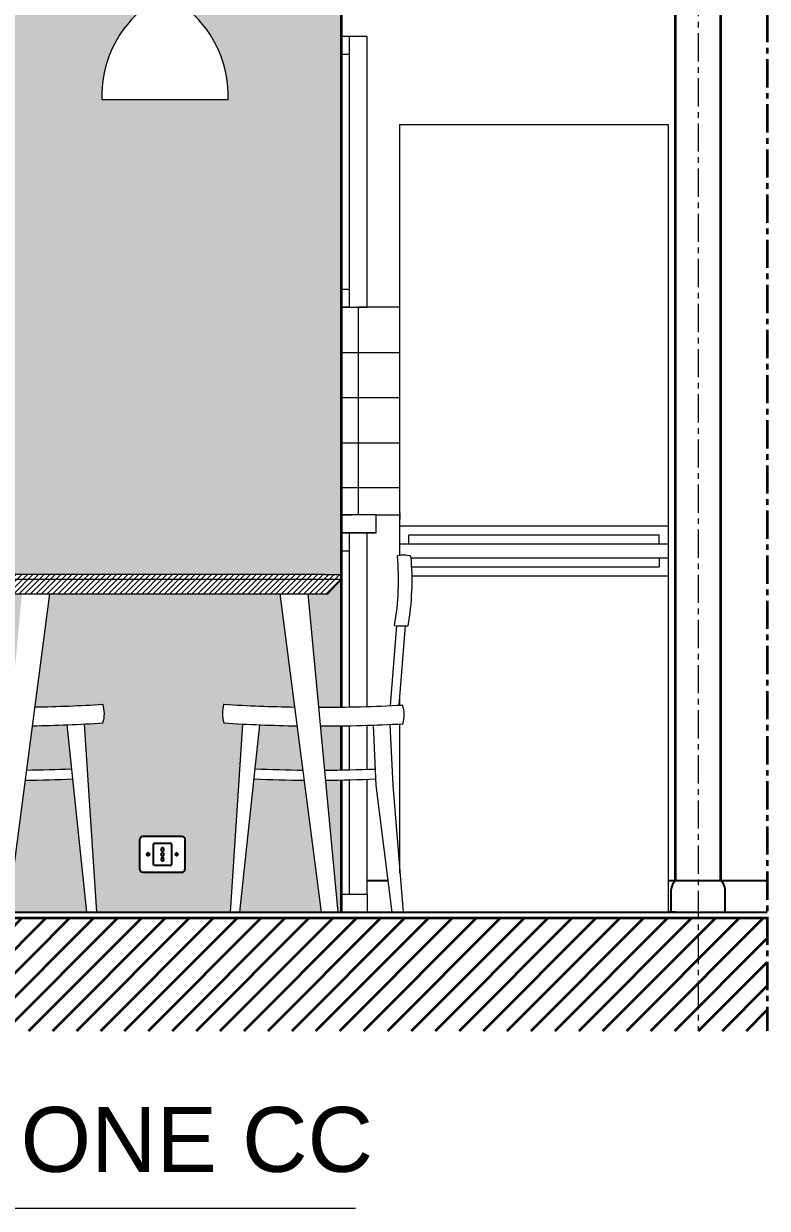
# Model space of a CAD drawing. Header units: inches. Extents: x -2391 to -334, y 852 to 2073.
# Drawn here: x -1090.4 to -925.5, y 1655.6 to 1918.1 of the extents above; entities that cross this region are included whole.
import ezdxf

# ---------------------------------------------------------------- set-up
doc = ezdxf.new("R2010")
doc.units = ezdxf.units.IN
doc.header["$MEASUREMENT"] = 0
doc.linetypes.add('CENTERX2', pattern=[4, 2.5, -0.5, 0.5, -0.5])
for name, color, linetype, lineweight in [('A-FURN', 9, 'Continuous', 18), ('A-WALL-FULL', 7, 'Continuous', 35), ('G-ANNO-DIM', 3, 'Continuous', 18)]:
    doc.layers.add(name, color=color, linetype=linetype, lineweight=lineweight)
doc.layers.add('ACCESSORI', color=2, linetype='Continuous')
doc.layers.add('PAVIMENTAZIONE', color=1, linetype='Continuous')
doc.styles.add('underline', font='arial.ttf')

msp = doc.modelspace()

# ---------------------------------------------------------------- hatches: boundary and pattern name
at = {"layer": 'A-FURN'}
h = msp.add_hatch(dxfattribs=at)
h.set_pattern_fill('AR-SAND', color=256, scale=3)
h.set_pattern_definition([(37.50000000000001, (0, 0), (-0.1889800743288245, 5.780471307039476), [0, -4.56, 0, -5.1, 0, -4.875]), (7.499999999999999, (0, 0), (5.309330115803181, 8.466438195689221), [0, -2.46, 0, -4.11, 0, -1.575]), (327.5, (-3.69, 0), (9.342425585254485, 0.01697716061089483), [0, -1.5, 0, -5.4, 0, -7.050000000000001]), (317.5, (-3.69, 0), (9.01837981371688, 2.633026694802748), [0, -0.75, 0, -3.54, 0, -4.050000000000001])])
edge = h.paths.add_edge_path()
edge.add_line((-1019.981539641049, 1945.256805461191), (-1053.706442229116, 1945.256805461191))
edge.add_line((-1053.706442229116, 1945.256805461191), (-1053.706442229116, 1942.530195928047))
edge.add_arc((-1059.093537558394, 1942.530195928047), 5.387095329277599, -84.6744619247238, 0, ccw=False)
edge.add_line((-1058.593537558394, 1937.166354386136), (-1058.593537558394, 1927.271630461192))
edge.add_line((-1058.593537558394, 1927.271630461192), (-1053.706442229116, 1927.271630461192))
edge.add_arc((-1041.552677750601, 1924.11606663792), 12.55673421085172, 165.4452807473299, 194.5547192526701)
edge.add_arc((-1069.704253709554, 1902.233958738837), 24.62952344619982, -2.2392389223210785, 49.49322164955697, ccw=False)
edge.add_line((-1045.093537558394, 1901.271630461192), (-1073.093537558394, 1901.271630461192))
edge.add_arc((-1048.482821407234, 1902.233958738837), 24.6295234461999, 130.5067783504441, 182.2392389223211, ccw=False)
edge.add_arc((-1076.634397366188, 1924.116066637921), 12.55673421085184, 345.4452807473278, 374.5547192526689)
edge.add_line((-1064.480632887672, 1927.271630461192), (-1059.593537558394, 1927.271630461192))
edge.add_line((-1059.593537558394, 1927.271630461192), (-1059.593537558394, 1937.166354386136))
edge.add_arc((-1059.093537558394, 1942.530195928047), 5.387095329277586, 180, 264.6744619247238, ccw=False)
edge.add_line((-1064.480632887672, 1942.530195928047), (-1064.480632887672, 1945.256805461191))
edge.add_line((-1064.480632887672, 1945.256805461191), (-1098.155830541253, 1945.256805461191))
edge.add_line((-1098.155830541253, 1945.256805461191), (-1098.155830541253, 1796.085710074735))
edge.add_line((-1098.155830541253, 1796.085710074735), (-1023.70311802551, 1796.085710074735))
edge.add_line((-1023.70311802551, 1796.085710074735), (-1019.981539641048, 1796.075863325602))
edge.add_line((-1019.981539641048, 1796.075863325602), (-1019.981539641049, 1945.256805461191))
edge = h.paths.add_edge_path()
edge.add_arc((-1024.770054375599, 2102.324411450833), 339.8166588353626, 266.4071179495338, 267.1046766762921, ccw=False)
edge.add_arc((-1039.849081296111, 1765.167584940458), 6.527460724260192, 160.7471596499009, 197.7678823599739, ccw=False)
edge.add_arc((-1024.70634961722, 2111.433494612786), 344.7724636456024, 266.4571642796453, 269.0731290264121)
edge.add_line((-1030.283473345249, 1766.706142377457), (-1033.550437435671, 1791.818485349748))
edge.add_line((-1033.550437435671, 1791.818485349748), (-1084.662182402455, 1791.818485349748))
edge.add_line((-1084.662182402455, 1791.818485349748), (-1087.927561889017, 1766.718322834457))
edge.add_arc((-1094.212626255886, 2111.433494612796), 344.7724636456124, 271.0445370446021, 273.5428357203547)
edge.add_arc((-1079.069894576993, 1765.167584940462), 6.527460724258064, -17.76788236001778, 19.252840350067686, ccw=False)
edge.add_arc((-1094.148921497527, 2102.324411450864), 339.8166588353945, 272.8953233237105, 273.5928820504688, ccw=False)
edge.add_line((-1076.984299166895, 1762.941534212932), (-1074.304367735815, 1721.271630461194))
edge.add_line((-1074.304367735815, 1721.271630461194), (-1044.614608137294, 1721.271630461194))
edge.add_line((-1044.614608137294, 1721.271630461194), (-1041.934676706214, 1762.941534212932))
edge = h.paths.add_edge_path(flags=16)
edge.add_spline(control_points=[(-1055.359487936555, 1738.071017805145), (-1055.029504772001, 1738.071017805145), (-1054.659487936554, 1737.701000969699), (-1054.659487936554, 1737.371017805145)], knot_values=[0, 0, 0, 0, 0.9899494936611907, 0.9899494936611907, 0.9899494936611907, 0.9899494936611907], degree=3, periodic=0)
edge.add_line((-1054.659487936554, 1737.371017805145), (-1054.659487936554, 1730.771017805145))
edge.add_spline(control_points=[(-1054.659487936554, 1730.771017805145), (-1054.659487936554, 1730.441034640592), (-1055.029504772001, 1730.071017805145), (-1055.359487936555, 1730.071017805145)], knot_values=[0, 0, 0, 0, 0.9899494936611907, 0.9899494936611907, 0.9899494936611907, 0.9899494936611907], degree=3, periodic=0)
edge.add_line((-1055.359487936555, 1730.071017805145), (-1063.959487936554, 1730.071017805145))
edge.add_spline(control_points=[(-1063.959487936554, 1730.071017805145), (-1064.289471101108, 1730.071017805145), (-1064.659487936554, 1730.441034640592), (-1064.659487936554, 1730.771017805145)], knot_values=[0, 0, 0, 0, 0.9899494936611907, 0.9899494936611907, 0.9899494936611907, 0.9899494936611907], degree=3, periodic=0)
edge.add_line((-1064.659487936554, 1730.771017805145), (-1064.659487936554, 1737.371017805145))
edge.add_spline(control_points=[(-1064.659487936554, 1737.371017805145), (-1064.659487936554, 1737.701000969699), (-1064.289471101108, 1738.071017805145), (-1063.959487936554, 1738.071017805145)], knot_values=[0, 0, 0, 0, 0.9899494936611907, 0.9899494936611907, 0.9899494936611907, 0.9899494936611907], degree=3, periodic=0)
edge.add_line((-1063.959487936554, 1738.071017805145), (-1055.359487936555, 1738.071017805145))
edge = h.paths.add_edge_path(flags=0)
edge.add_spline(control_points=[(-1057.859487936555, 1736.571017805145), (-1057.765207032396, 1736.571017805145), (-1057.659487936554, 1736.465298709304), (-1057.659487936554, 1736.371017805145)], knot_values=[0, 0, 0, 0, 0.2828427124746432, 0.2828427124746432, 0.2828427124746432, 0.2828427124746432], degree=3, periodic=0)
edge.add_line((-1057.659487936554, 1736.371017805145), (-1057.659487936554, 1731.771017805145))
edge.add_spline(control_points=[(-1057.659487936554, 1731.771017805145), (-1057.659487936554, 1731.676736900987), (-1057.765207032396, 1731.571017805145), (-1057.859487936555, 1731.571017805145)], knot_values=[0, 0, 0, 0, 0.2828427124746432, 0.2828427124746432, 0.2828427124746432, 0.2828427124746432], degree=3, periodic=0)
edge.add_line((-1057.859487936555, 1731.571017805145), (-1061.459487936554, 1731.571017805145))
edge.add_spline(control_points=[(-1061.459487936554, 1731.571017805145), (-1061.553768840713, 1731.571017805145), (-1061.659487936554, 1731.676736900987), (-1061.659487936554, 1731.771017805145)], knot_values=[0, 0, 0, 0, 0.2828427124746432, 0.2828427124746432, 0.2828427124746432, 0.2828427124746432], degree=3, periodic=0)
edge.add_line((-1061.659487936554, 1731.771017805145), (-1061.659487936554, 1736.371017805145))
edge.add_spline(control_points=[(-1061.659487936554, 1736.371017805145), (-1061.659487936554, 1736.465298709304), (-1061.553768840713, 1736.571017805145), (-1061.459487936554, 1736.571017805145)], knot_values=[0, 0, 0, 0, 0.2828427124746432, 0.2828427124746432, 0.2828427124746432, 0.2828427124746432], degree=3, periodic=0)
edge.add_line((-1061.459487936554, 1736.571017805145), (-1057.859487936555, 1736.571017805145))
edge = h.paths.add_edge_path(flags=0)
edge.add_spline(control_points=[(-1059.459487936554, 1734.74045343736), (-1059.459487936554, 1734.607120104027), (-1059.859487936555, 1734.607120104027), (-1059.859487936555, 1734.74045343736)], knot_values=[0, 0, 0, 0, 0.4000000000000909, 0.4000000000000909, 0.4000000000000909, 0.4000000000000909], degree=3, periodic=0)
edge.add_line((-1059.859487936555, 1734.74045343736), (-1059.859487936555, 1735.016846639611))
edge.add_arc((-1059.659487936554, 1735.24045343736), 0.2999999999999391, -48.18968510414112, 228.1896851041411, ccw=False)
edge.add_line((-1059.459487936554, 1735.016846639611), (-1059.459487936554, 1734.74045343736))
edge = h.paths.add_edge_path(flags=0)
edge.add_arc((-1056.506213068238, 1734.071017805147), 0.2999999999999545, 0, 360)
edge = h.paths.add_edge_path(flags=0)
edge.add_arc((-1059.659487936554, 1734.071017805145), 0.2999999999999545, 0, 360)
edge = h.paths.add_edge_path(flags=0)
edge.add_spline(control_points=[(-1059.859487936555, 1733.40158217293), (-1059.859487936555, 1733.534915506264), (-1059.459487936554, 1733.534915506264), (-1059.459487936554, 1733.40158217293)], knot_values=[0, 0, 0, 0, 0.4000000000000909, 0.4000000000000909, 0.4000000000000909, 0.4000000000000909], degree=3, periodic=0)
edge.add_line((-1059.459487936554, 1733.40158217293), (-1059.459487936554, 1733.12518897068))
edge.add_arc((-1059.659487936554, 1732.90158217293), 0.2999999999999391, -228.18968510414106, 48.18968510414112, ccw=False)
edge.add_line((-1059.859487936555, 1733.12518897068), (-1059.859487936555, 1733.40158217293))
edge = h.paths.add_edge_path(flags=0)
edge.add_arc((-1062.812762804871, 1734.071017805147), 0.2999999999999545, 0, 360)
edge = h.paths.add_edge_path()
edge.add_line((-1090.824628102499, 1791.818485349748), (-1095.301802185546, 1791.818485349748))
edge.add_line((-1095.301802185546, 1791.818485349748), (-1098.155830541253, 1794.881339998727))
edge.add_line((-1098.155830541253, 1794.881339998727), (-1098.155830541253, 1766.683581156347))
edge.add_arc((-1094.212626255882, 2111.43349461279), 344.7724636456063, 269.3446869661426, 270.1722380776855)
edge.add_line((-1093.176199883057, 1766.662588780186), (-1090.824628102499, 1791.818485349748))
edge = h.paths.add_edge_path()
edge.add_arc((-1094.148921497527, 2102.324411450878), 339.8166588354075, 269.3243877501353, 270.0985302565506, ccw=False)
edge.add_line((-1098.155830541252, 1762.531376940199), (-1098.155830541252, 1752.749566856543))
edge.add_arc((-1093.722417876464, 2067.159720979989), 314.4414097471662, 269.1921412275114, 269.8620257738137)
edge.add_line((-1094.479624927809, 1752.719222950128), (-1093.564546760732, 1762.508255083605))
edge = h.paths.add_edge_path()
edge.add_arc((-1093.157420265067, 2050.018909978217), 299.5334481827433, 269.0438426557092, 269.7072105946308, ccw=False)
edge.add_line((-1098.155830541253, 1750.527169733257), (-1098.155830541253, 1721.271630461194))
edge.add_line((-1098.155830541253, 1721.271630461194), (-1097.419453581861, 1721.270459121192))
edge.add_line((-1097.419453581861, 1721.270459121192), (-1094.688071200159, 1750.48937272361))
edge = h.paths.add_edge_path()
edge.add_arc((-1093.157420265088, 2050.018909978195), 299.5334481827201, 270.59684859783226, 272.6036326644042, ccw=False)
edge.add_line((-1090.037244803244, 1750.501713334467), (-1093.840054359411, 1721.270459121192))
edge.add_line((-1093.840054359411, 1721.270459121192), (-1076.414214066761, 1721.271630461194))
edge.add_line((-1076.414214066761, 1721.271630461194), (-1079.550716582054, 1750.79467266592))
edge = h.paths.add_edge_path()
edge.add_arc((-1094.148921497527, 2102.324411450871), 339.8166588354006, 270.95769801364565, 272.2474533670944, ccw=False)
edge.add_line((-1088.469156113124, 1762.555222313254), (-1089.745607100868, 1752.743460045793))
edge.add_arc((-1093.722417876482, 2067.159720979972), 314.4414097471498, 270.724651846243, 272.5399027335324)
edge.add_line((-1079.787900278565, 1753.027218072221), (-1080.822874323306, 1762.769146304289))
edge = h.paths.add_edge_path()
edge.add_arc((-1025.761555608022, 2050.018909978191), 299.5334481827159, 267.3963673355962, 269.5384339487954, ccw=False)
edge.add_line((-1039.368259291054, 1750.79467266592), (-1042.504761806347, 1721.271630461194))
edge.add_line((-1042.504761806347, 1721.271630461194), (-1024.372717862972, 1721.271630461194))
edge.add_line((-1024.372717862972, 1721.271630461194), (-1028.174525231356, 1750.495181105461))
edge = h.paths.add_edge_path()
edge.add_arc((-1024.770054375582, 2102.324411450869), 339.8166588353993, 267.7525466329057, 269.1616572458671, ccw=False)
edge.add_line((-1038.096101549802, 1762.769146304289), (-1039.131075594543, 1753.027218072221))
edge.add_arc((-1025.196557996627, 2067.159720979967), 314.4414097471438, 267.4600972664679, 269.4042582744039)
edge.add_line((-1028.465952257666, 1752.735308402099), (-1029.742020392393, 1762.544127773341))
edge = h.paths.add_edge_path()
edge.add_arc((-1024.770054375579, 2102.324411450883), 339.8166588354129, 270.0205669269528, 270.80740822462656, ccw=False)
edge.add_line((-1024.648073589054, 1762.507774508618), (-1023.733273398322, 1752.721716021985))
edge.add_arc((-1025.196557996644, 2067.159720979965), 314.4414097471426, 270.2666326117392, 270.9502954520739)
edge.add_line((-1019.981539641049, 1752.761559809577), (-1019.981539641048, 1762.541492885661))
edge = h.paths.add_edge_path()
edge.add_arc((-1025.761555608016, 2050.018909978226), 299.5334481827519, 270.4278182309031, 271.1056897936784, ccw=False)
edge.add_line((-1023.525009038208, 1750.493811798307), (-1020.793321188873, 1721.271630461194))
edge.add_line((-1020.793321188873, 1721.271630461194), (-1019.981539641048, 1721.271630461194))
edge.add_line((-1019.981539641048, 1721.271630461194), (-1019.981539641048, 1750.541234690617))
edge = h.paths.add_edge_path()
edge.add_line((-1019.981539641048, 1795.025118097413), (-1022.983226914606, 1791.808638600615))
edge.add_line((-1022.983226914606, 1791.808638600615), (-1023.743248825609, 1791.818485349748))
edge.add_line((-1023.743248825609, 1791.818485349748), (-1027.38803717139, 1791.818485349748))
edge.add_line((-1027.38803717139, 1791.818485349748), (-1025.036334528542, 1766.661188883024))
edge.add_arc((-1024.706349617229, 2111.433494612796), 344.7724636456122, 269.9451616715328, 270.7852139405817)
edge.add_line((-1019.981539641048, 1766.693407215125), (-1019.981539641048, 1795.025118097413))
h = msp.add_hatch(dxfattribs=at)
h.set_pattern_fill('ANSI31', color=256, scale=7)
h.set_pattern_definition([(45, (0, 0), (-0.6187184335382291, 0.6187184335382291), [])])
h.paths.add_polyline_path([(-1019.981539641049, 1796.075863325602), (-1023.703118025507, 1796.085710074735), (-1098.298981203647, 1796.085710074735), (-1098.298981203647, 1795.034964846546), (-1098.297707133225, 1795.033597553713), (-1019.981539641049, 1795.033597553713)])
h.paths.add_polyline_path([(-1019.981539641049, 1795.025118097413), (-1019.981539641049, 1795.033597553713), (-1098.297707133225, 1795.033597553713), (-1095.301802185546, 1791.818485349748), (-1022.974037718285, 1791.818485349748)])
at = {"layer": 'A-WALL-FULL'}
h = msp.add_hatch(dxfattribs=at)
h.set_pattern_fill('ANSI31', color=256, scale=30, angle=180)
h.set_pattern_definition([(225, (0, 0), (2.651650429449553, -2.651650429449554), [])])
h.paths.add_polyline_path([(-1236.255303657423, 1945.256805461191), (-935.8750675908359, 1945.256805461191), (-925.5377430052563, 1945.256805461191), (-925.5377430052563, 1970.25674620616), (-1249.728114508227, 1970.25674620616), (-1250.273047879786, 1719.971630461194), (-1275.273047879786, 1719.971630461194), (-1275.273047879786, 1694.971630461194), (-925.5377430052563, 1694.971630461194), (-925.5377430052563, 1719.971630461194), (-1236.255303657423, 1719.971630461194)])

# ---------------------------------------------------------------- linework, layer by layer
at = {"layer": 'A-FURN'}
for p, q in [((-1014.255303657424, 1855.271630461194), (-1014.255303657424, 1915.271630461194)), ((-1007.005303657424, 1895.771630461194), (-947.5053036574236, 1895.771630461194)), ((-1007.005303657424, 1800.297888841339), (-1007.005303657424, 1895.771630461194)), ((-947.5053036574236, 1895.771630461194), (-947.5053036574236, 1721.271630461194)), ((-1016.255303657423, 1855.271630461194), (-1016.255303657423, 1845.271630461194)), ((-1019.981539641049, 1845.271630461194), (-1016.255303657423, 1845.271630461194)), ((-1016.255303657423, 1845.271630461194), (-1016.255303657423, 1835.271630461194)), ((-1016.255303657423, 1845.271630461194), (-1007.005303657424, 1845.271630461194)), ((-1019.981539641049, 1835.271630461194), (-1016.255303657423, 1835.271630461194)), ((-1016.255303657423, 1835.271630461194), (-1016.255303657423, 1825.271630461194)), ((-1016.255303657423, 1835.271630461194), (-1007.005303657424, 1835.271630461194)), ((-1019.981539641049, 1825.271630461194), (-1016.255303657423, 1825.271630461194)), ((-1016.255303657423, 1825.271630461194), (-1016.255303657423, 1815.271630461194)), ((-1016.255303657423, 1825.271630461194), (-1007.005303657424, 1825.271630461194)), ((-1016.255303657423, 1815.271630461194), (-1019.981539641049, 1815.271630461194)), ((-1007.005303657424, 1815.271630461194), (-1016.255303657423, 1815.271630461194)), ((-1016.255303657423, 1815.271630461194), (-1016.255303657423, 1809.271630461192)), ((-1012.255303657424, 1809.271630461194), (-1019.981539641049, 1809.271630461194)), ((-1019.981539641049, 1809.271630461194), (-1017.755303657424, 1809.271630461194)), ((-1012.255303657424, 1805.271630461194), (-1012.255303657424, 1809.271630461194)), ((-1007.005303657424, 1809.765294372057), (-1007.005303657424, 1808.265294372057)), ((-947.5053036574236, 1806.771630461194), (-1007.005303657424, 1806.771630461194)), ((-1019.981539641049, 1805.271630461194), (-1012.255303657424, 1805.271630461194)), ((-1012.255303657424, 1805.271630461194), (-1014.755303657424, 1805.271630461194)), ((-1014.255303657424, 1766.819468016937), (-1014.255303657424, 1805.271630461194)), ((-1014.255303657424, 1766.819468016937), (-1014.255303657424, 1805.271630461194)), ((-949.5053036574236, 1804.771630461194), (-1005.005303657424, 1804.771630461194)), ((-1005.005303657424, 1802.771630461194), (-1005.005303657424, 1804.771630461194)), ((-949.5053036574236, 1802.771630461194), (-949.5053036574236, 1804.771630461194)), ((-947.5053036574236, 1802.771630461194), (-1007.005303657424, 1802.771630461194)), ((-1004.520016856884, 1799.771630461194), (-947.5053036574236, 1799.771630461194)), ((-949.5053036574236, 1799.771630461194), (-949.5053036574236, 1797.771630461194)), ((-1023.703118025507, 1796.085710074735), (-1098.298981203647, 1796.085710074735)), ((-1023.703118025507, 1796.085710074735), (-1019.981539641048, 1796.075863325602)), ((-1019.981539641049, 1795.02375080458), (-1019.981539641049, 1796.075863325602)), ((-1004.38268715497, 1797.771630461194), (-949.5053036574236, 1797.771630461194)), ((-1004.314350642439, 1795.771630461194), (-947.5053036574236, 1795.771630461194)), ((-1098.298981203647, 1795.033597553713), (-1019.981539641048, 1795.033597553713)), ((-1019.981539641049, 1795.025118097413), (-1022.983226914606, 1791.808638600615)), ((-1095.301802185546, 1791.818485349748), (-1022.974037718285, 1791.818485349748)), ((-1093.840054359411, 1721.270459121192), (-1084.662182402455, 1791.818485349748)), ((-1024.372717862972, 1721.271630461194), (-1033.550598874521, 1791.819726290164)), ((-1027.388305669541, 1791.821357603866), (-1020.793321188873, 1721.271630461194)), ((-1009.126078347101, 1767.013247189094), (-1007.665493952933, 1784.747177444963)), ((-1007.188881103655, 1767.107112068083), (-1005.747108506337, 1784.704377099505)), ((-1007.005303657424, 1767.115727629746), (-1007.005303657424, 1769.347729611472)), ((-1076.414214066761, 1721.271630461194), (-1080.822874323298, 1762.769146304211)), ((-1076.984299166892, 1762.941534212889), (-1074.304367735815, 1721.271630461194)), ((-1041.934676706216, 1762.941534212889), (-1044.614608137294, 1721.271630461194)), ((-1042.504761806347, 1721.271630461194), (-1038.096101549811, 1762.769146304211)), ((-1014.255303657424, 1752.908723977163), (-1014.255303657424, 1762.670467502931)), ((-1014.255303657424, 1752.908723977163), (-1014.255303657424, 1762.670467502931)), ((-1012.954732368533, 1762.713222312491), (-1012.310893523281, 1749.29403302421)), ((-1009.214377284814, 1762.863982928899), (-1008.567863733108, 1749.389046161418)), ((-1007.005303657424, 1729.897025690337), (-1007.005303657424, 1762.972418302198)), ((-1014.255303657424, 1725.271630461194), (-1014.255303657424, 1750.706543467421)), ((-1014.255303657424, 1725.271630461194), (-1014.255303657424, 1750.706543467421)), ((-1012.310893523281, 1749.29403302421), (-1008.775416271475, 1721.271630461194)), ((-1008.56269040495, 1749.389046541048), (-1006.316145959259, 1721.271630461194)), ((-1019.981539641048, 1725.271630461194), (-1014.255303657424, 1725.271630461194)), ((-1019.981539641048, 1725.271630461194), (-1014.255303657424, 1725.271630461194)), ((-1019.981539641048, 1725.271630461194), (-1014.255303657424, 1725.271630461194)), ((-1014.255303657424, 1725.271630461194), (-1014.255303657424, 1721.271630461194)), ((-1076.414214066761, 1721.271630461194), (-1074.304367735815, 1721.271630461194)), ((-1044.614608137294, 1721.271630461194), (-1042.504761806347, 1721.271630461194)), ((-1024.372717862972, 1721.271630461194), (-1020.793321188873, 1721.271630461194)), ((-1008.775416271475, 1721.271630461194), (-1006.316145959259, 1721.271630461194)), ((-947.5053036574236, 1721.271630461194), (-1007.005303657424, 1721.271630461194))]:
    msp.add_line(p, q, dxfattribs=at)
for points in [[(-1019.981539641049, 1855.271630461194), (-1014.255303657424, 1855.271630461194), (-1014.255303657424, 1915.271630461194), (-1019.981539641049, 1915.271630461194)], [(-1014.255303657424, 1915.271630461194), (-1018.255303657424, 1915.271630461194)], [(-1018.255303657424, 1915.271630461194), (-1018.255303657424, 1855.271630461194)], [(-1018.255303657424, 1911.271630461194), (-1019.981539641049, 1911.271630461194)], [(-1045.093537558394, 1901.271630461192), (-1073.093537558394, 1901.271630461192)], [(-1019.981539641049, 1859.271630461194), (-1018.255303657424, 1859.271630461194)], [(-1018.255303657424, 1855.271630461194), (-1019.981539641049, 1855.271630461194)], [(-1007.005303657424, 1855.271630461194), (-1016.255303657423, 1855.271630461194)], [(-1012.255303657424, 1809.271630461192), (-1007.005303657424, 1809.271630461192)], [(-1014.255303657424, 1766.819468016937), (-1014.255303657424, 1805.271630461194), (-1019.981539641049, 1805.271630461194)], [(-1014.255303657424, 1805.271630461194), (-1018.255303657424, 1805.271630461194)], [(-1018.255303657424, 1805.271630461194), (-1018.255303657424, 1766.721389089521)], [(-1018.255303657424, 1801.271630461194), (-1019.981539641049, 1801.271630461194)], [(-1018.255303657424, 1762.57020670112), (-1018.255303657424, 1752.794934224246)], [(-1014.255303657424, 1752.908723977163), (-1014.255303657424, 1762.670467502931)], [(-1019.981539641048, 1725.271630461194), (-1014.255303657424, 1725.271630461194), (-1014.255303657424, 1750.706543467421)], [(-1018.255303657424, 1750.579529198237), (-1018.255303657424, 1725.271630461194)]]:
    msp.add_lwpolyline(points, dxfattribs=at)
for centre, radius, start, end in [((-1048.482821407234, 1902.233958738837), 24.62952344619993, 130.5067783504402, 182.2392389223174), ((-1069.704253709554, 1902.233958738837), 24.62952344619993, 357.7607610776824, 49.49322164955972), ((-1065.534287815114, 1794.849254237382), 58.22397531991359, 350.0620198022779, 5.266159295331424), ((-1006.184162230413, 1794.557939154893), 5.798387331498432, 73.63815848580954, 103.6835142333756), ((-1062.529943411429, 1794.783672638554), 58.22397532034464, 350.0620198024903, 5.266159295540774), ((-1006.348490074692, 1800.74499871743), 16.05182383839891, 263.4091415134386, 274.174739681534), ((-1094.21262625588, 2111.43349461279), 344.7724636456064, 271.0445370445846, 273.5429111085459), ((-1079.069894576994, 1765.167584940463), 6.527460724257987, 342.2606329773349, 19.24416593719867), ((-1039.849081296114, 1765.167584940463), 6.527460724257987, 160.7558340628013, 197.7393670226651), ((-1024.706349617225, 2111.43349461279), 344.7724636456064, 266.457088891454, 269.0731290264323), ((-1024.706349617225, 2111.43349461279), 344.7724636456064, 269.9451616715608, 273.0425035977872), ((-1012.56966987218, 1764.995594678885), 6.527460724257987, 342.2606329773349, 19.24416593719867), ((-1094.148921497523, 2102.324411450868), 339.8166588353979, 270.9576980136725, 273.5930960372651), ((-1024.770054375585, 2102.324411450868), 339.8166588353979, 266.4069039627349, 269.1616572459009), ((-1024.770054375585, 2102.324411450868), 339.8166588353979, 270.0205669269153, 273.1074873399708), ((-1093.157420265088, 2050.018909978197), 299.5334481827229, 270.596848597871, 272.5964620732649), ((-1093.722417876481, 2067.159720979963), 314.4414097471402, 270.7246518462183, 272.5360694539736), ((-1025.76155560802, 2050.018909978197), 299.5334481827229, 267.4035379267351, 269.538433948816), ((-1025.196557996627, 2067.159720979963), 314.4414097471402, 267.4639305460264, 269.4042582744463), ((-1025.196557996627, 2067.159720979963), 314.4414097471402, 270.2666326117616, 272.3168275747059), ((-1025.76155560802, 2050.018909978197), 299.5334481827229, 270.4278182308825, 272.5601112898564)]:
    msp.add_arc(centre, radius, start, end, dxfattribs=at)
at = {"layer": 'A-WALL-FULL', "color": 2, "linetype": 'CENTERX2', "ltscale": 2.5}
msp.add_line((-925.5377430052564, 1970.25674620616), (-925.5377430052564, 1694.971630461194), dxfattribs=at)
at = {"layer": 'A-WALL-FULL'}
for p, q in [((-945.875067590836, 1728.271630461194), (-945.8750675908359, 1945.256805461191)), ((-935.8750675908359, 1728.271630461194), (-935.8750675908359, 1945.256805461191)), ((-1019.981539641048, 1795.033597553713), (-1019.981539641048, 1796.075863325602)), ((-1019.981539641049, 1752.761559809577), (-1019.981539641049, 1762.541492885661)), ((-1019.981539641048, 1721.271630461194), (-1019.981539641049, 1750.541234690617)), ((-1236.255303657423, 1719.971630461194), (-925.5377430052563, 1719.971630461194))]:
    msp.add_line(p, q, dxfattribs=at)
msp.add_lwpolyline([(-1019.981539641049, 1766.693407215125), (-1019.981539641049, 1945.256805461191)], dxfattribs=at)
at = {"layer": 'ACCESSORI'}
for p, q in [((-1059.859487936555, 1734.74045343736), (-1059.859487936555, 1735.01684663961)), ((-1059.459487936554, 1735.01684663961), (-1059.459487936554, 1734.74045343736)), ((-1059.859487936555, 1733.40158217293), (-1059.859487936555, 1733.12518897068)), ((-1059.459487936554, 1733.12518897068), (-1059.459487936554, 1733.40158217293))]:
    msp.add_line(p, q, dxfattribs=at)
for points in [[(-1063.959487936554, 1738.071017805145), (-1055.359487936555, 1738.071017805145)], [(-1064.659487936554, 1730.771017805145), (-1064.659487936554, 1737.371017805145)], [(-1061.659487936554, 1731.771017805145), (-1061.659487936554, 1736.371017805145)], [(-1061.459487936554, 1736.571017805145), (-1057.859487936555, 1736.571017805145)], [(-1057.659487936554, 1736.371017805145), (-1057.659487936554, 1731.771017805145)], [(-1054.659487936554, 1737.371017805145), (-1054.659487936554, 1730.771017805145)], [(-1063.112762804871, 1734.071017805147), (-1062.512762804871, 1734.071017805147)], [(-1062.812762804871, 1734.071017805147), (-1062.812762804871, 1734.371017805146)], [(-1062.812762804871, 1734.071017805147), (-1062.812762804871, 1733.771017805147)], [(-1056.806213068237, 1734.071017805147), (-1056.206213068238, 1734.071017805147)], [(-1056.506213068238, 1734.071017805147), (-1056.506213068238, 1734.371017805146)], [(-1056.506213068238, 1734.071017805147), (-1056.506213068238, 1733.771017805147)], [(-1055.359487936555, 1730.071017805145), (-1063.959487936554, 1730.071017805145)], [(-1057.859487936555, 1731.571017805145), (-1061.459487936554, 1731.571017805145)]]:
    msp.add_lwpolyline(points, dxfattribs=at)
for centre in [(-1062.812762804871, 1734.071017805147), (-1059.659487936554, 1734.071017805145), (-1056.506213068238, 1734.071017805147)]:
    msp.add_circle(centre, 0.3, dxfattribs=at)
for centre, start, end in [((-1059.659487936554, 1735.24045343736), 311.8103148958011, 228.1896851041986), ((-1059.659487936554, 1732.90158217293), 131.8103148958011, 48.18968510419887)]:
    msp.add_arc(centre, 0.3, start, end, dxfattribs=at)
for points in [[(-1064.659487936554, 1737.371017805145), (-1064.659487936554, 1737.701000969699), (-1064.289471101108, 1738.071017805145), (-1063.959487936554, 1738.071017805145)], [(-1055.359487936555, 1738.071017805145), (-1055.029504772001, 1738.071017805145), (-1054.659487936554, 1737.701000969699), (-1054.659487936554, 1737.371017805145)], [(-1061.459487936554, 1736.571017805145), (-1061.553768840713, 1736.571017805145), (-1061.659487936554, 1736.465298709304), (-1061.659487936554, 1736.371017805145)], [(-1057.659487936554, 1736.371017805145), (-1057.659487936554, 1736.465298709304), (-1057.765207032396, 1736.571017805145), (-1057.859487936555, 1736.571017805145)], [(-1059.859487936555, 1734.74045343736), (-1059.859487936555, 1734.607120104027), (-1059.459487936554, 1734.607120104027), (-1059.459487936554, 1734.74045343736)], [(-1059.859487936555, 1733.40158217293), (-1059.859487936555, 1733.534915506264), (-1059.459487936554, 1733.534915506264), (-1059.459487936554, 1733.40158217293)], [(-1063.959487936554, 1730.071017805145), (-1064.289471101108, 1730.071017805145), (-1064.659487936554, 1730.441034640592), (-1064.659487936554, 1730.771017805145)], [(-1061.459487936554, 1731.571017805145), (-1061.553768840713, 1731.571017805145), (-1061.659487936554, 1731.676736900987), (-1061.659487936554, 1731.771017805145)], [(-1057.859487936555, 1731.571017805145), (-1057.765207032396, 1731.571017805145), (-1057.659487936554, 1731.676736900987), (-1057.659487936554, 1731.771017805145)], [(-1055.359487936555, 1730.071017805145), (-1055.029504772001, 1730.071017805145), (-1054.659487936554, 1730.441034640592), (-1054.659487936554, 1730.771017805145)]]:
    msp.add_open_spline(points, degree=3, dxfattribs=at)
at = {"layer": 'G-ANNO-DIM', "linetype": 'CENTERX2', "ltscale": 2.5}
msp.add_line((-940.8750675908359, 2056.014038820267), (-940.8750675908359, 1694.971630461195), dxfattribs=at)
at = {"layer": 'G-ANNO-DIM'}
msp.add_line((-1133.706554839236, 1655.642661832992), (-1016.851857131172, 1655.642661832992), dxfattribs=at)
at = {"layer": 'PAVIMENTAZIONE'}
for p, q in [((-1014.255303657424, 1728.271630461194), (-1009.658578973424, 1728.271630461194)), ((-947.5053036574236, 1728.271630461194), (-945.8750675908359, 1728.271630461194)), ((-947.5053036574236, 1728.271630461194), (-925.5377430052561, 1728.271630461194))]:
    msp.add_line(p, q, dxfattribs=at)
for points in [[(-945.8750675908359, 1721.271630461194), (-946.8750675908359, 1721.271630461194), (-946.8750675908359, 1726.271630461194)], [(-935.8750675908359, 1721.271630461194), (-934.8750675908359, 1721.271630461194), (-934.8750675908359, 1726.271630461194)], [(-1236.255303657423, 1721.271630461194), (-925.5377430052563, 1721.271630461194)], [(-1014.255303657424, 1721.271630461194), (-1008.700516359576, 1721.271630461194)], [(-946.8750675908359, 1721.271630461194), (-947.5053036574236, 1721.271630461194)]]:
    msp.add_lwpolyline(points, dxfattribs=at)
for centre, start, end in [((-943.5352253856759, 1725.851709358614), 134.0361390410224, 172.8337586048344), ((-938.2149097959955, 1725.851709358614), 7.166241395165195, 45.96386095898431)]:
    msp.add_arc(centre, 3.366137205723875, start, end, dxfattribs=at)

# ---------------------------------------------------------------- texts
at = {"layer": 'G-ANNO-DIM', "style": 'underline'}
msp.add_text('SEZIONE CC', height=14.38140798944219, dxfattribs=at).set_placement((-1135.7535293011, 1663.717010355382))

doc.saveas('drawing.dxf')
